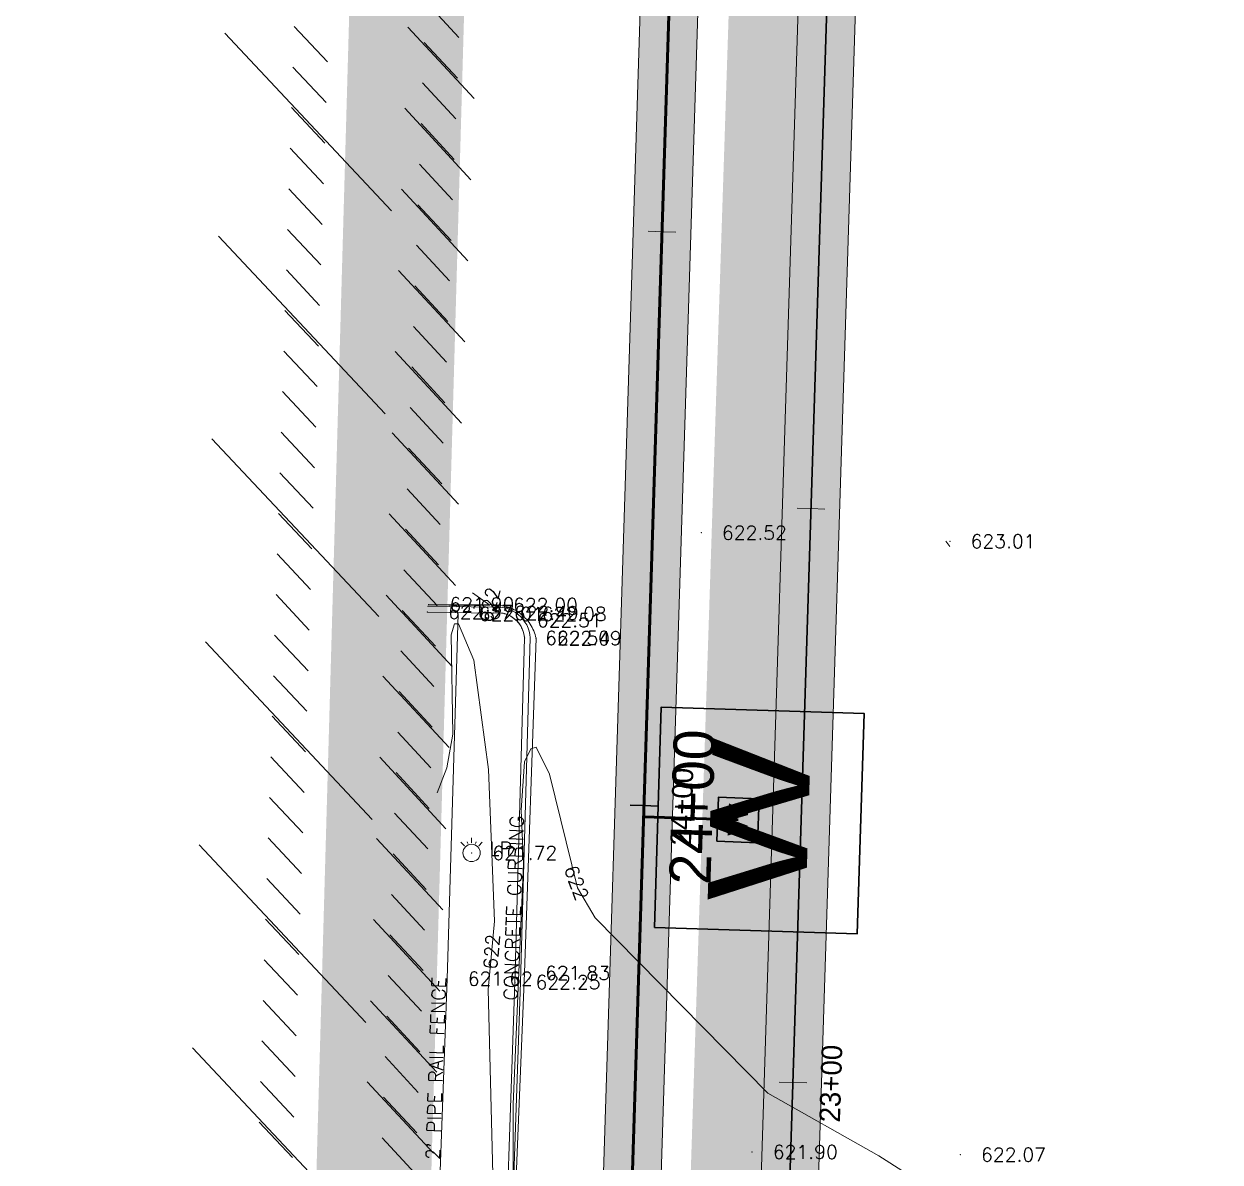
# Model space of a CAD drawing. Extents: x 2536931 to 2538613, y 7112513 to 7131087.
# Drawn here: x 2538331.3 to 2538435.4, y 7127226.5 to 7127325.7 of the extents above; entities that cross this region are included whole.
import ezdxf
from ezdxf.enums import TextEntityAlignment as Align

# ---------------------------------------------------------------- set-up
doc = ezdxf.new("R2010")
doc.units = 0
doc.header["$MEASUREMENT"] = 0
for name, color, linetype, lineweight in [('C-PVMT-CONC-REPAIR', 7, 'Continuous', 0), ('C-SSWR-UGND', 1, 'Continuous', 30), ('C-SSWR-UGND-ABAN', 7, 'Continuous', 13), ('C-SSWR-UGND-ABAN-20-SCALE', 7, 'Continuous', 13), ('C-WATR-INST-100SCALE', 7, 'Continuous', 30), ('C-WATR-INST-20SCALE', 30, 'Continuous', 30), ('C-WATR-UGND', 4, 'Continuous', 53), ('C-WATR-UGND-ABANDON-100', 7, 'Continuous', 13), ('C-WATR-UGND-ABANDON-20', 7, 'Continuous', 13), ('CONCRETE REPAIR', 7, 'Continuous', 13), ('D_ALIGN_WL_20_SCALE', 7, 'Continuous', 30), ('D_ALIGN_WL_40_SCALE', 7, 'Continuous', 30), ('distance', 54, 'Continuous', 0), ('PT', 7, 'Continuous', 0), ('PTELEV', 5, 'Continuous', 0), ('V-POWR-LABL', 8, 'Continuous', 0), ('V-POWR-STRC', 8, 'Continuous', 0), ('V-ROAD-CURB-BACK', 8, 'Continuous', 0), ('V-ROAD-CURB-FACE', 54, 'Continuous', 0), ('V-SITE-FENC', 8, 'FENCELINE2', 0), ('V-TINN-BRKL', 100, 'Continuous', 0), ('V-TOPO-MINR', 8, 'Continuous', 0)]:
    doc.layers.add(name, color=color, linetype=linetype, lineweight=lineweight)
doc.styles.add('L90', font='simplex.shx', dxfattribs={"height": 0.0075})
doc.styles.add('Outline', font='simplex.shx', dxfattribs={"height": 0.09})
doc.styles.add('PTXT', font='romans.shx')
doc.styles.add('ROMANS', font='romans.shx')
doc.styles.add('Style-BRIDGE', font='BRIDGE.shx')
doc.linetypes.add('FENCELINE2', pattern='A,0.25,-0.1,[132,ltypeshp.shx,S=0.1,R=0,X=-0.1,Y=0],-0.1,1', length=1.45)

# ---------------------------------------------------------------- blocks, each defined once
blk = doc.blocks.new('LP')
at = {"linetype": 'Continuous'}
for p, q in [((0, 0.0656), (0, 0.0445)), ((-0.0315, 0.0315), (-0.0464, 0.0464)), ((0.0464, 0.0464), (0.0315, 0.0315))]:
    blk.add_line(p, q, dxfattribs=at)
at = {"flags": 128}
for points in [[(-0.017, 0.0411), (-0.0197, 0.0476)], [(0.017, 0.0411), (0.0197, 0.0476)]]:
    blk.add_lwpolyline(points, dxfattribs=at)
at = {"linetype": 'Continuous'}
blk.add_circle((0, 0), 0.0375, dxfattribs=at)
blk = doc.blocks.new('WMP20SC new')
at = {"layer": 'C-WATR-INST-20SCALE', "lineweight": 30, "flags": 128}
blk.add_lwpolyline([(-1.92, 1.77), (1.92, 1.77), (1.92, -1.77), (-1.92, -1.77)], close=True, dxfattribs=at)
at = {"layer": 'C-WATR-INST-20SCALE', "color": 7, "linetype": 'Continuous', "lineweight": 30, "insert": (0, 0), "char_height": 1.71, "attachment_point": 5, "line_spacing_factor": 0.722892, "style": 'Outline'}
blk.add_mtext('\\FBRIDGE.shx;\\W1.315789x;W', dxfattribs=at)
blk = doc.blocks.new('WMP20SC new_1')
at = {"layer": 'C-WATR-INST-100SCALE', "flags": 128}
blk.add_lwpolyline([(-1.919, 1.767), (1.919, 1.767), (1.919, -1.767), (-1.919, -1.767)], close=True, dxfattribs=at)
at = {"layer": 'C-WATR-INST-100SCALE', "insert": (0, 0), "char_height": 1.71, "attachment_point": 5, "line_spacing_factor": 0.722892, "style": 'Outline'}
blk.add_mtext('\\FBRIDGE.shx;\\W1.315789x;W', dxfattribs=at)

msp = doc.modelspace()

# ---------------------------------------------------------------- hatches: boundary and pattern name
at = {"layer": 'C-PVMT-CONC-REPAIR'}
h = msp.add_hatch(dxfattribs=at)
h.set_pattern_fill('CONCRT', color=256, style=0)
h.set_pattern_definition([(152.13552, (2538407.2695, 7127604.8517), (42.5826772, -21.080539), [0.51306, -66.8511]), (51.28488, (2538406.816, 7127605.0915), (-45.0663278, -57.8003704), [0.4588, -85.90722]), (-74.12813, (2538407.1029, 7127605.4495), (7.709349, -29.8524034), [0.62056, -113.27097]), (170.07865, (2538409.254, 7127607.4076), (8.640718, -0.2720623), [1.06752, -68.79251]), (41.75592, (2538408.2024, 7127607.5915), (-44.4454152, -38.080143), [0.94911, -70.62918]), (-66.2557, (2538408.91045, 7127608.2236), (40.40948296, -90.1013348), [0.86697, -119.40772]), (150.78118, (2538404.7215, 7127602.9848), (76.5246365, -41.8890157), [1.06754, -106.05862]), (22.73085, (2538403.7898, 7127603.506), (-17.5918923, -9.315989), [0.9594, -46.55559]), (-86.79521, (2538404.6747, 7127603.87665), (-0.3104563, -9.8601137), [0.87464, -98.15343]), (31.30373, (2538405.5571, 7127607.7709), (-44.1349588, -28.2200294), [0.13345, -72.11029]), (153.6623, (2538404.0136, 7127609.8926), (16.9709796, -10.4042383), [0.18222, -47.33276]), (153.6623, (2538411.1897, 7127606.7792), (16.9709796, -10.4042383), [0.18222, -47.33276]), (153.6623, (2538408.9918, 7127605.164), (16.9709796, -10.4042383), [0.18222, -47.33276]), (4.70656, (2538409.5947, 7127609.5457), (-78.0769181, -7.4115527), [0.16749, -86.84355]), (153.6623, (2538404.3009, 7127605.4968), (16.9709796, -10.4042383), [0.18222, -47.33276]), (153.6623, (2538408.1452, 7127602.3772), (16.9709796, -10.4042383), [0.18222, -47.33276]), (152.13552, (2538410.0879, 7127602.3531), (42.5826772, -21.080539), [0.51306, -66.8511]), (51.28488, (2538409.6343, 7127602.5929), (-45.0663278, -57.8003704), [0.4588, -85.90722]), (-74.12813, (2538409.9213, 7127602.9509), (7.709349, -29.8524034), [0.62056, -113.27097]), (152.13552, (2538406.099, 7127609.6974), (42.5826772, -21.080539), [0.51306, -66.8511]), (51.28488, (2538405.6454, 7127609.9372), (-45.0663278, -57.8003704), [0.4588, -85.90722]), (-74.12813, (2538405.9324, 7127610.29516), (7.709349, -29.8524034), [0.62056, -113.27097]), (31.30373, (2538402.4428, 7127602.242), (-44.1349588, -28.2200294), [0.13345, -72.11029]), (31.30373, (2538402.6772, 7127611.0269), (-44.1349588, -28.2200294), [0.13345, -72.11029])])
h.paths.add_polyline_path([(2538410.33, 7127538.24), (2538399.15, 7127183.26), (2538401.65, 7127183.18), (2538401.02, 7127163.19), (2538391.03, 7127163.51), (2538391.66, 7127183.5), (2538394.16, 7127183.42), (2538405.33, 7127538.4), (2538412.57, 7127768.18), (2538411.01, 7127798.14), (2538413.69, 7127883.31), (2538417.1, 7127911.97), (2538426.52, 7128211.16), (2538423.96, 7128211.25), (2538424.65, 7128231.24), (2538434.64, 7128230.9), (2538433.95, 7128210.91), (2538431.51, 7128210.99), (2538422.09, 7127911.6), (2538418.68, 7127882.94), (2538416.01, 7127798.19), (2538417.57, 7127768.23)])
at = {"layer": 'CONCRETE REPAIR', "linetype": 'Continuous', "lineweight": 0}
h = msp.add_hatch(dxfattribs=at)
h.set_pattern_fill('CONCR2', color=256, style=0)
h.set_pattern_definition([(152.38018, (2538430.9418, 7127492.2306), (18.052158, -10.5742774), [0.61556, -91.24487]), (51.25908, (2538430.3964, 7127492.51595), (-47.8096841, -58.522069), [0.55305, -137.06359]), (-74.7778, (2538430.7425, 7127492.9473), (-0.31521, -9.99503), [0.74394, -30.6316]), (170.44653, (2538433.3231, 7127495.2975), (63.9705793, -12.0223938), [1.2809, -72.9022]), (42.24493, (2538432.06, 7127495.5101), (-9.4988947, -9.7054076), [1.14548, -113.9125]), (-67.1317, (2538432.908, 7127496.2802), (8.868474, -10.284654), [1.0448, -20.96482]), (149.6398, (2538427.884, 7127489.9904), (8.868474, -10.284654), [1.28095, -19.64023]), (21.719, (2538426.7786, 7127490.6378), (-27.866263, -9.126161), [1.13126, -48.9746]), (-87.03152, (2538427.8296, 7127491.0564), (6.0315794, -100.239932), [1.04527, -109.3378]), (31.33853, (2538428.887, 7127495.7338), (-28.181474, -19.121192), [0.1601, -54.70882]), (154.6683, (2538427.035, 7127498.2797), (27.235842, -10.863901), [0.2189, -49.88696]), (154.6683, (2538435.646, 7127494.5432), (27.235842, -10.863901), [0.21868, -49.8872]), (154.6683, (2538433.0086, 7127492.6051), (27.235842, -10.863901), [0.2189, -49.88696]), (4.405, (2538431.0864, 7127497.9098), (9.1836843, -0.2896233), [0.20099, -92.22409]), (154.6683, (2538427.3794, 7127493.0048), (27.235842, -10.863901), [0.21868, -49.8872]), (154.6683, (2538431.9925, 7127489.2612), (27.235842, -10.863901), [0.2188, -49.88707]), (152.38018, (2538434.3237, 7127489.232), (18.052158, -10.5742774), [0.61567, -91.24476]), (51.25908, (2538433.7782, 7127489.5174), (-47.8096841, -58.522069), [0.55327, -137.06337]), (-74.7778, (2538434.1244, 7127489.949), (-0.31521, -9.99503), [0.74414, -30.63139]), (152.38018, (2538429.5374, 7127498.0455), (18.052158, -10.5742774), [0.61556, -91.24487]), (51.25908, (2538428.992, 7127498.33086), (-47.8096841, -58.522069), [0.55305, -137.06359]), (-74.7778, (2538429.338, 7127498.7622), (-0.31521, -9.99503), [0.74394, -30.6316]), (31.33853, (2538435.1053, 7127491.1806), (-28.181474, -19.121192), [0.1601, -54.70882]), (32.41786, (2538434.7615, 7127498.2044), (-28.1814737, -19.121192), [0.16024, -88.73932])])
h.paths.add_polyline_path([(2538379.4, 7127151.1), (2538392.95, 7127580.74), (2538397.95, 7127580.55), (2538384.4, 7127150.92)])

# ---------------------------------------------------------------- linework, layer by layer
at = {"layer": 'C-PVMT-CONC-REPAIR', "color": 7, "lineweight": 13, "flags": 128}
msp.add_lwpolyline([(2538410.33, 7127538.24), (2538399.15, 7127183.26), (2538401.65, 7127183.18), (2538401.02, 7127163.19), (2538391.03, 7127163.51), (2538391.66, 7127183.5), (2538394.16, 7127183.42), (2538405.33, 7127538.4), (2538412.57, 7127768.18), (2538411.01, 7127798.14), (2538413.69, 7127883.31), (2538417.1, 7127911.97), (2538426.52, 7128211.16), (2538423.96, 7128211.25), (2538424.65, 7128231.24), (2538434.64, 7128230.9), (2538433.95, 7128210.91), (2538431.51, 7128210.99), (2538422.09, 7127911.6), (2538418.68, 7127882.94), (2538416.01, 7127798.19), (2538417.57, 7127768.23)], close=True, dxfattribs=at)
at = {"layer": 'C-SSWR-UGND'}
msp.add_line((2538407.83, 7127538.32), (2538396.35, 7127173.5), dxfattribs=at)
at = {"layer": 'C-SSWR-UGND-ABAN', "linetype": 'Continuous'}
for p, q in [((2538364.7, 7127325.38), (2538370.47, 7127319.16)), ((2538364.43, 7127318.32), (2538370.19, 7127312.09)), ((2538364.16, 7127311.25), (2538369.92, 7127305.02)), ((2538363.89, 7127304.18), (2538369.65, 7127297.96)), ((2538363.61, 7127297.12), (2538369.38, 7127290.89)), ((2538363.34, 7127290.05), (2538369.11, 7127283.83)), ((2538363.07, 7127282.99), (2538368.84, 7127276.76)), ((2538362.8, 7127275.92), (2538368.56, 7127269.7)), ((2538362.53, 7127268.86), (2538368.29, 7127262.63)), ((2538362.26, 7127261.79), (2538368.02, 7127255.56)), ((2538361.98, 7127254.72), (2538367.75, 7127248.5)), ((2538361.71, 7127247.66), (2538367.48, 7127241.43)), ((2538361.44, 7127240.59), (2538367.21, 7127234.37)), ((2538361.17, 7127233.53), (2538366.93, 7127227.3))]:
    msp.add_line(p, q, dxfattribs=at)
at = {"layer": 'C-SSWR-UGND-ABAN-20-SCALE', "linetype": 'Continuous'}
for p, q in [((2538366.26, 7127327.58), (2538369.15, 7127324.46)), ((2538366.13, 7127324.04), (2538369.01, 7127320.93)), ((2538365.99, 7127320.51), (2538368.87, 7127317.4)), ((2538365.86, 7127316.98), (2538368.74, 7127313.86)), ((2538365.72, 7127313.44), (2538368.6, 7127310.33)), ((2538365.58, 7127309.91), (2538368.47, 7127306.8)), ((2538365.45, 7127306.38), (2538368.33, 7127303.27)), ((2538365.31, 7127302.85), (2538368.19, 7127299.73)), ((2538365.18, 7127299.31), (2538368.06, 7127296.2)), ((2538365.04, 7127295.78), (2538367.92, 7127292.67)), ((2538364.9, 7127292.25), (2538367.79, 7127289.13)), ((2538364.77, 7127288.71), (2538367.65, 7127285.6)), ((2538364.63, 7127285.18), (2538367.51, 7127282.07)), ((2538364.5, 7127281.65), (2538367.38, 7127278.54)), ((2538364.36, 7127278.12), (2538367.24, 7127275)), ((2538364.22, 7127274.58), (2538367.11, 7127271.47)), ((2538364.09, 7127271.05), (2538366.97, 7127267.94)), ((2538363.95, 7127267.52), (2538366.83, 7127264.4)), ((2538363.82, 7127263.98), (2538366.7, 7127260.87)), ((2538363.68, 7127260.45), (2538366.56, 7127257.34)), ((2538363.54, 7127256.92), (2538366.43, 7127253.81)), ((2538363.41, 7127253.39), (2538366.29, 7127250.27)), ((2538363.27, 7127249.85), (2538366.16, 7127246.74)), ((2538363.14, 7127246.32), (2538366.02, 7127243.21)), ((2538363, 7127242.79), (2538365.88, 7127239.67)), ((2538362.86, 7127239.25), (2538365.75, 7127236.14)), ((2538362.73, 7127235.72), (2538365.61, 7127232.61)), ((2538362.59, 7127232.19), (2538365.48, 7127229.07)), ((2538362.46, 7127228.65), (2538365.34, 7127225.54))]:
    msp.add_line(p, q, dxfattribs=at)
at = {"layer": 'C-WATR-UGND'}
for p, q in [((2538368.71, 7126732.77), (2538423.09, 7128457.03)), ((2538385.23, 7127256.59), (2538393.45, 7127256.33))]:
    msp.add_line(p, q, dxfattribs=at)
at = {"layer": 'C-WATR-UGND-ABANDON-100'}
for p, q in [((2538348.77, 7127324.85), (2538363.29, 7127309.38)), ((2538348.21, 7127307.18), (2538362.72, 7127291.71)), ((2538347.64, 7127289.51), (2538362.16, 7127274.04)), ((2538347.08, 7127271.84), (2538361.6, 7127256.37)), ((2538346.52, 7127254.17), (2538361.03, 7127238.7)), ((2538345.95, 7127236.5), (2538360.47, 7127221.03))]:
    msp.add_line(p, q, dxfattribs=at)
at = {"layer": 'C-WATR-UGND-ABANDON-20', "linetype": 'Continuous'}
for p, q in [((2538354.79, 7127325.43), (2538357.7, 7127322.34)), ((2538354.68, 7127321.9), (2538357.58, 7127318.81)), ((2538354.57, 7127318.37), (2538357.47, 7127315.27)), ((2538354.46, 7127314.83), (2538357.36, 7127311.74)), ((2538354.34, 7127311.3), (2538357.25, 7127308.2)), ((2538354.23, 7127307.76), (2538357.13, 7127304.67)), ((2538354.12, 7127304.23), (2538357.02, 7127301.14)), ((2538354, 7127300.7), (2538356.91, 7127297.6)), ((2538353.89, 7127297.16), (2538356.79, 7127294.07)), ((2538353.78, 7127293.63), (2538356.68, 7127290.54)), ((2538353.67, 7127290.1), (2538356.57, 7127287)), ((2538353.55, 7127286.56), (2538356.46, 7127283.47)), ((2538353.44, 7127283.03), (2538356.34, 7127279.93)), ((2538353.33, 7127279.5), (2538356.23, 7127276.4)), ((2538353.22, 7127275.96), (2538356.12, 7127272.87)), ((2538353.1, 7127272.43), (2538356.01, 7127269.33)), ((2538352.99, 7127268.89), (2538355.89, 7127265.8)), ((2538352.88, 7127265.36), (2538355.78, 7127262.27)), ((2538352.77, 7127261.83), (2538355.67, 7127258.73)), ((2538352.65, 7127258.29), (2538355.56, 7127255.2)), ((2538352.54, 7127254.76), (2538355.44, 7127251.66)), ((2538352.43, 7127251.23), (2538355.33, 7127248.13)), ((2538352.31, 7127247.69), (2538355.22, 7127244.6)), ((2538352.2, 7127244.16), (2538355.1, 7127241.06)), ((2538352.09, 7127240.62), (2538354.99, 7127237.53)), ((2538351.98, 7127237.09), (2538354.88, 7127234)), ((2538351.86, 7127233.56), (2538354.77, 7127230.46)), ((2538351.75, 7127230.02), (2538354.65, 7127226.93))]:
    msp.add_line(p, q, dxfattribs=at)
at = {"layer": 'CONCRETE REPAIR', "linetype": 'Continuous', "flags": 128}
msp.add_lwpolyline([(2538379.4, 7127151.1), (2538392.95, 7127580.74), (2538397.95, 7127580.55), (2538384.4, 7127150.92)], close=True, dxfattribs=at)
at = {"layer": 'D_ALIGN_WL_20_SCALE', "color": 6, "lineweight": 13}
for p, q in [((2538386.84, 7127307.56), (2538385.64, 7127307.6)), ((2538386.84, 7127307.56), (2538388.04, 7127307.52)), ((2538385.26, 7127257.58), (2538384.06, 7127257.62)), ((2538385.26, 7127257.58), (2538386.46, 7127257.54))]:
    msp.add_line(p, q, dxfattribs=at)
at = {"layer": 'D_ALIGN_WL_20_SCALE', "color": 2, "lineweight": 13}
for p, q in [((2538399.81, 7127283.45), (2538398.61, 7127283.49)), ((2538399.81, 7127283.45), (2538401.01, 7127283.41)), ((2538398.23, 7127233.47), (2538397.03, 7127233.51)), ((2538398.23, 7127233.47), (2538399.43, 7127233.44))]:
    msp.add_line(p, q, dxfattribs=at)
at = {"layer": 'D_ALIGN_WL_40_SCALE', "color": 6}
for q in [(2538384.06, 7127257.62), (2538386.46, 7127257.54)]:
    msp.add_line((2538385.26, 7127257.58), q, dxfattribs=at)
at = {"layer": 'distance', "color": 7, "linetype": 'Continuous', "lineweight": 0, "const_width": 10}
for points in [[(2538509.23, 7129167.85), (2538386.36, 7128095.99), (2538358.75, 7127119.82), (2538359.33, 7126636.89), (2538336.27, 7125875.85)], [(2538350.05, 7125872.84), (2538429.93, 7128312.9), (2538436.68, 7128453.75), (2538506.78, 7129126.31)]]:
    msp.add_lwpolyline(points, dxfattribs=at)
at = {"layer": 'PT'}
for p in [(2538390.25, 7127281.34, 622.52), (2538411.9, 7127280.6, 623.01), (2538366.52, 7127275.09, 621.9), (2538372.06, 7127275.05, 622), (2538366.4, 7127274.44, 622.37), (2538369.08, 7127274.27, 622.01), (2538372.13, 7127274.35, 622.49), (2538374.56, 7127274.25, 622.08), (2538374.13, 7127273.72, 622.51), (2538374.86, 7127272.17, 622.54), (2538375.86, 7127272.16, 622.08), (2538370.25, 7127253.46, 621.72), (2538374.85, 7127243.01, 621.82), (2538368.12, 7127242.5, 621.62), (2538374.02, 7127242.2, 622.25), (2538394.67, 7127227.42, 621.9), (2538412.81, 7127227.18, 622.07)]:
    msp.add_point(p, dxfattribs=at)
at = {"layer": 'V-ROAD-CURB-BACK', "flags": 128}
msp.add_lwpolyline([(2538372.93, 7127211.04), (2538374.02, 7127242.2), (2538374.86, 7127272.17, 0.43786), (2538372.13, 7127274.35), (2538366.4, 7127274.44)], format="xyb", dxfattribs=at)
at = {"layer": 'V-ROAD-CURB-FACE', "flags": 128}
msp.add_lwpolyline([(2538366.41, 7127274.94), (2538372.09, 7127274.85, -0.436054), (2538375.36, 7127272.18), (2538374.52, 7127242.19), (2538373.43, 7127211.02), (2538372.93, 7127211.04)], format="xyb", dxfattribs=at)
at = {"layer": 'V-SITE-FENC', "flags": 128}
msp.add_lwpolyline([(2538365, 7127151.38), (2538365.84, 7127171.54), (2538366.83, 7127206.62), (2538368.12, 7127242.5), (2538369.08, 7127274.27)], dxfattribs=at)
at = {"layer": 'V-TINN-BRKL'}
for points in [[(2538373.56, 7127210.99, 621.51), (2538374.85, 7127243.01, 621.82), (2538375.86, 7127272.16, 622.08), (2538375.82, 7127272.32, 622.08), (2538375.78, 7127272.48, 622.08), (2538375.72, 7127272.64, 622.08), (2538375.66, 7127272.8, 622.08), (2538375.59, 7127272.95, 622.08), (2538375.52, 7127273.1, 622.08), (2538375.44, 7127273.25, 622.08), (2538375.35, 7127273.39, 622.08), (2538375.25, 7127273.53, 622.08), (2538375.15, 7127273.66, 622.08), (2538375.05, 7127273.79, 622.08), (2538374.93, 7127273.91, 622.08), (2538374.82, 7127274.03, 622.08), (2538374.69, 7127274.15, 622.08), (2538374.56, 7127274.25, 622.08), (2538374.42, 7127274.36, 622.08), (2538374.27, 7127274.46, 622.07), (2538374.12, 7127274.56, 622.07), (2538373.96, 7127274.64, 622.06), (2538373.8, 7127274.72, 622.05), (2538373.64, 7127274.79, 622.05), (2538373.47, 7127274.86, 622.04), (2538373.3, 7127274.91, 622.04), (2538373.12, 7127274.96, 622.03), (2538372.95, 7127274.99, 622.03), (2538372.77, 7127275.02, 622.02), (2538372.59, 7127275.04, 622.02), (2538372.42, 7127275.05, 622.01), (2538372.24, 7127275.06, 622), (2538372.06, 7127275.05, 622), (2538366.52, 7127275.09, 621.9)], [(2538372.93, 7127211.04, 621.95), (2538374.02, 7127242.2, 622.25), (2538374.86, 7127272.17, 622.54), (2538374.85, 7127272.29, 622.53), (2538374.83, 7127272.4, 622.53), (2538374.81, 7127272.52, 622.53), (2538374.78, 7127272.63, 622.53), (2538374.75, 7127272.74, 622.53), (2538374.71, 7127272.85, 622.52), (2538374.66, 7127272.96, 622.52), (2538374.61, 7127273.07, 622.52), (2538374.56, 7127273.17, 622.52), (2538374.5, 7127273.27, 622.52), (2538374.43, 7127273.37, 622.51), (2538374.37, 7127273.46, 622.51), (2538374.29, 7127273.55, 622.51), (2538374.21, 7127273.64, 622.51), (2538374.13, 7127273.72, 622.51), (2538374.02, 7127273.82, 622.5), (2538373.91, 7127273.91, 622.5), (2538373.79, 7127273.99, 622.5), (2538373.67, 7127274.07, 622.5), (2538373.54, 7127274.14, 622.5), (2538373.41, 7127274.2, 622.5), (2538373.27, 7127274.25, 622.5), (2538373.13, 7127274.29, 622.5), (2538372.99, 7127274.33, 622.49), (2538372.85, 7127274.35, 622.49), (2538372.71, 7127274.37, 622.49), (2538372.56, 7127274.38, 622.49), (2538372.42, 7127274.38, 622.49), (2538372.27, 7127274.37, 622.49), (2538372.13, 7127274.35, 622.49), (2538366.4, 7127274.44, 622.37)]]:
    msp.add_polyline3d(points, dxfattribs=at)
at = {"layer": 'V-TOPO-MINR', "flags": 128}
for points, elevation in [([(2538411.9, 7127280.14), (2538411.54, 7127280.61)], 623), ([(2538370.34, 7127276.1), (2538371.85, 7127275.04), (2538366.49, 7127274.95)], 622), ([(2538367.25, 7127258.68), (2538368.09, 7127260.86), (2538368.62, 7127263.8), (2538368.48, 7127272.44), (2538368.77, 7127273.42), (2538369.12, 7127273.4), (2538370.44, 7127270.25), (2538371.72, 7127260.71), (2538372.24, 7127247.52), (2538371.7, 7127241.56), (2538372.16, 7127223.19)], 622), ([(2538373.86, 7127219.51), (2538373.86, 7127231.58), (2538374.78, 7127252.5), (2538374.57, 7127257.17), (2538374.86, 7127261.38), (2538375.41, 7127262.53), (2538375.86, 7127262.67), (2538377.04, 7127260.32), (2538379.48, 7127250.42), (2538381.02, 7127247.8), (2538396.04, 7127232.55), (2538405.71, 7127227.07), (2538412.67, 7127222.65)], 622)]:
    msp.add_lwpolyline(points, dxfattribs=dict(at, elevation=elevation))

# ---------------------------------------------------------------- block references
at = {"layer": 'C-WATR-INST-100SCALE', "xscale": 5, "yscale": 5, "zscale": 5, "rotation": 88.19367748134945}
msp.add_blockref('WMP20SC new_1', (2538395.3, 7127256.29), dxfattribs=at)
at = {"layer": 'C-WATR-INST-20SCALE', "lineweight": 30, "rotation": 87.62539200708026}
msp.add_blockref('WMP20SC new', (2538393.45, 7127256.33), dxfattribs=at)
at = {"layer": 'V-POWR-STRC', "xscale": 20, "yscale": 20, "zscale": 20}
msp.add_blockref('LP', (2538370.25, 7127253.46), dxfattribs=at)

# ---------------------------------------------------------------- texts
at = {"layer": 'D_ALIGN_WL_20_SCALE', "color": 2, "lineweight": 13, "style": 'Style-BRIDGE'}
msp.add_text('23+00', height=1.8, rotation=88.1937, dxfattribs=at).set_placement((2538400.63, 7127233.4), align=Align.TOP_CENTER)
at = {"layer": 'D_ALIGN_WL_20_SCALE', "color": 6, "lineweight": 13, "insert": (2538387.66, 7127257.51), "char_height": 1.8, "attachment_point": 2, "rotation": 88.1937, "line_spacing_factor": 0.722892, "style": 'L90'}
msp.add_mtext('\\FBRIDGE.shx;24+00', dxfattribs=at)
at = {"layer": 'D_ALIGN_WL_40_SCALE', "color": 6, "insert": (2538387.66, 7127257.51), "char_height": 3.6, "attachment_point": 2, "rotation": 88.1937, "line_spacing_factor": 0.722892, "style": 'L90'}
msp.add_mtext('\\FBRIDGE.shx;24+00', dxfattribs=at)
at = {"layer": 'PTELEV', "style": 'PTXT'}
for s, p in [('622.52', (2538392.05, 7127280.74, 622.52)), ('623.01', (2538413.7, 7127280, 623.01)), ('622.37', (2538368.2, 7127273.84, 622.37)), ('621.90', (2538368.32, 7127274.49, 621.9)), ('622.00', (2538373.86, 7127274.45, 622)), ('622.01', (2538370.88, 7127273.67, 622.01)), ('622.49', (2538373.93, 7127273.75, 622.49)), ('622.51', (2538375.93, 7127273.12, 622.51)), ('622.08', (2538376.36, 7127273.66, 622.08)), ('622.54', (2538376.66, 7127271.57, 622.54)), ('622.09', (2538377.66, 7127271.56, 622.08)), ('621.72', (2538372.05, 7127252.86, 621.72)), ('621.62', (2538369.92, 7127241.9, 621.62)), ('622.25', (2538375.82, 7127241.6, 622.25)), ('621.83', (2538376.65, 7127242.41, 621.82)), ('621.90', (2538396.48, 7127226.82, 621.9)), ('622.07', (2538414.61, 7127226.58, 622.07))]:
    msp.add_text(s, height=1.2, dxfattribs=at).set_placement(p)
at = {"layer": 'V-POWR-LABL', "insert": (2538371.8, 7127254.43), "char_height": 1.2, "attachment_point": 1, "style": 'ROMANS'}
msp.add_mtext('LP', dxfattribs=at)
at = {"layer": 'V-ROAD-CURB-BACK', "insert": (2538373.04, 7127240.63), "char_height": 1.2, "attachment_point": 1, "rotation": 87.992, "style": 'ROMANS'}
msp.add_mtext('CONCRETE CURBING', dxfattribs=at)
at = {"layer": 'V-SITE-FENC', "insert": (2538366.27, 7127226.74), "char_height": 1.2, "attachment_point": 1, "rotation": 87.992, "style": 'ROMANS'}
msp.add_mtext("2' PIPE RAIL FENCE", dxfattribs=at)
at = {"layer": 'V-TOPO-MINR', "char_height": 1.2, "attachment_point": 5, "style": 'ROMANS'}
for insert, rotation in [((2538371.81, 7127275.07), 76.1568), ((2538379.38, 7127250.86), 290.6532), ((2538372, 7127244.85), 84.7993)]:
    msp.add_mtext('622', dxfattribs=dict(at, insert=insert, rotation=rotation))

doc.saveas('drawing.dxf')
